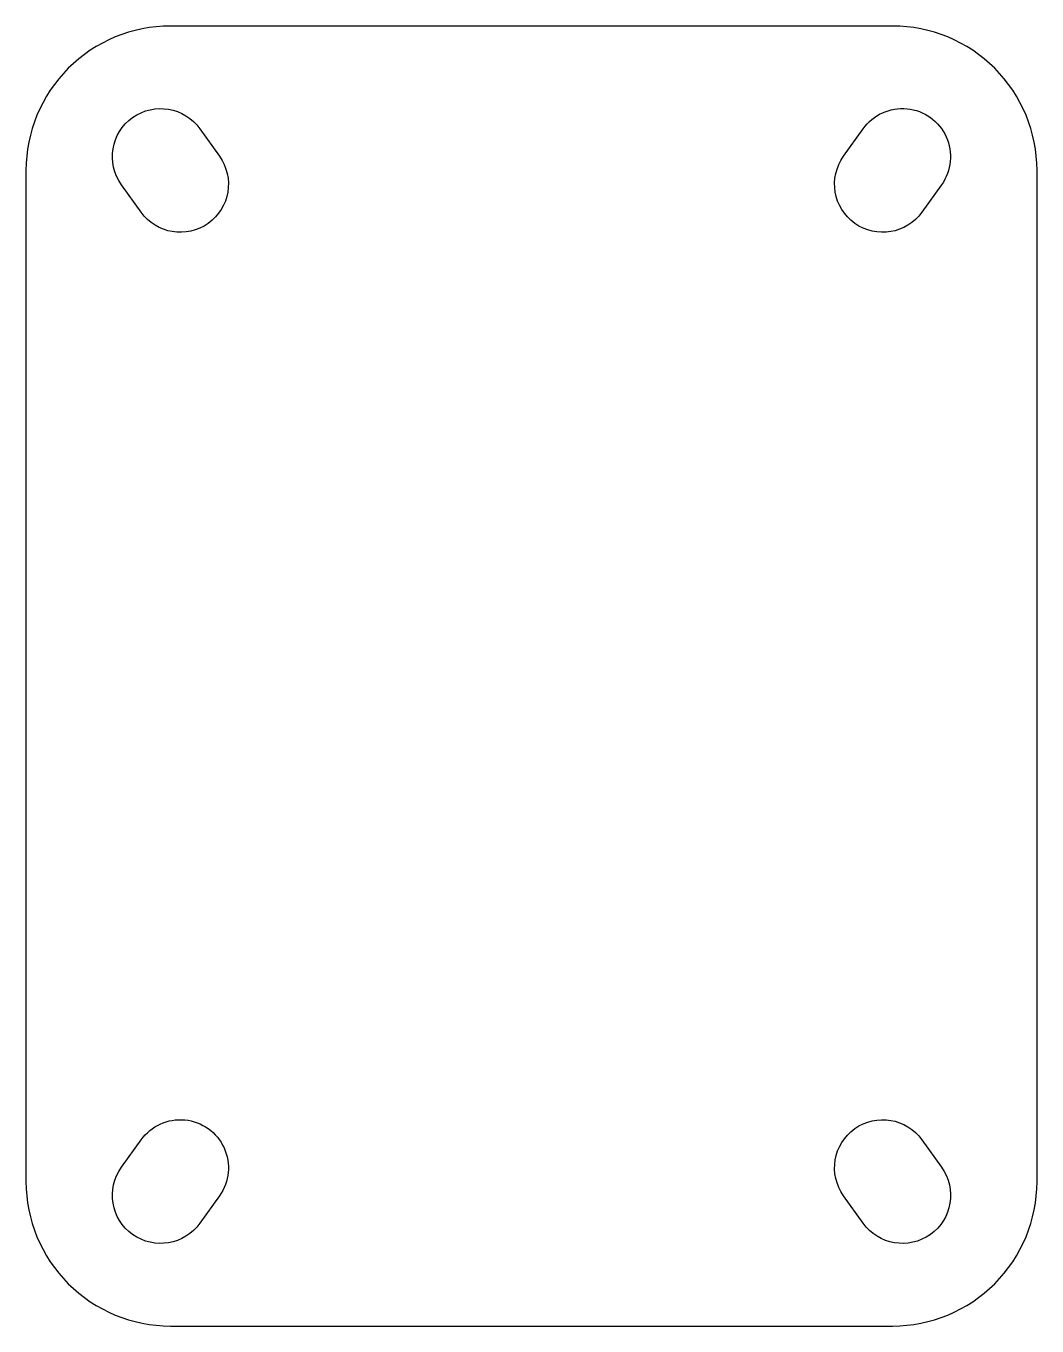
# Model space of a CAD drawing. Header units: millimetres. Extents: x -90 to 15, y 716 to 851.
import ezdxf

# ---------------------------------------------------------------- set-up
doc = ezdxf.new("R2010")
doc.units = ezdxf.units.MM
doc.layers.get('0').update_dxf_attribs({"linetype": 'CONTINUOUS'})

msp = doc.modelspace()

# ---------------------------------------------------------------- linework, layer by layer
for points in [[(0, 716, 0.414214), (15, 731), (15, 836, 0.414214), (0, 851), (-75, 851, 0.414214), (-90, 836), (-90, 731, 0.414214), (-75, 716)], [(-78.05, 831.67), (-80.09, 834.52, -1), (-71.95, 840.33), (-69.91, 837.48, -1)], [(5.09, 834.52), (3.05, 831.67, -1), (-5.09, 837.48), (-3.05, 840.33, -1)], [(-69.91, 729.52), (-71.95, 726.67, -1), (-80.09, 732.48), (-78.05, 735.33, -1)], [(3.05, 735.33), (5.09, 732.48, -1), (-3.05, 726.67), (-5.09, 729.52, -1)]]:
    msp.add_lwpolyline(points, format="xyb", close=True)

doc.saveas('drawing.dxf')
